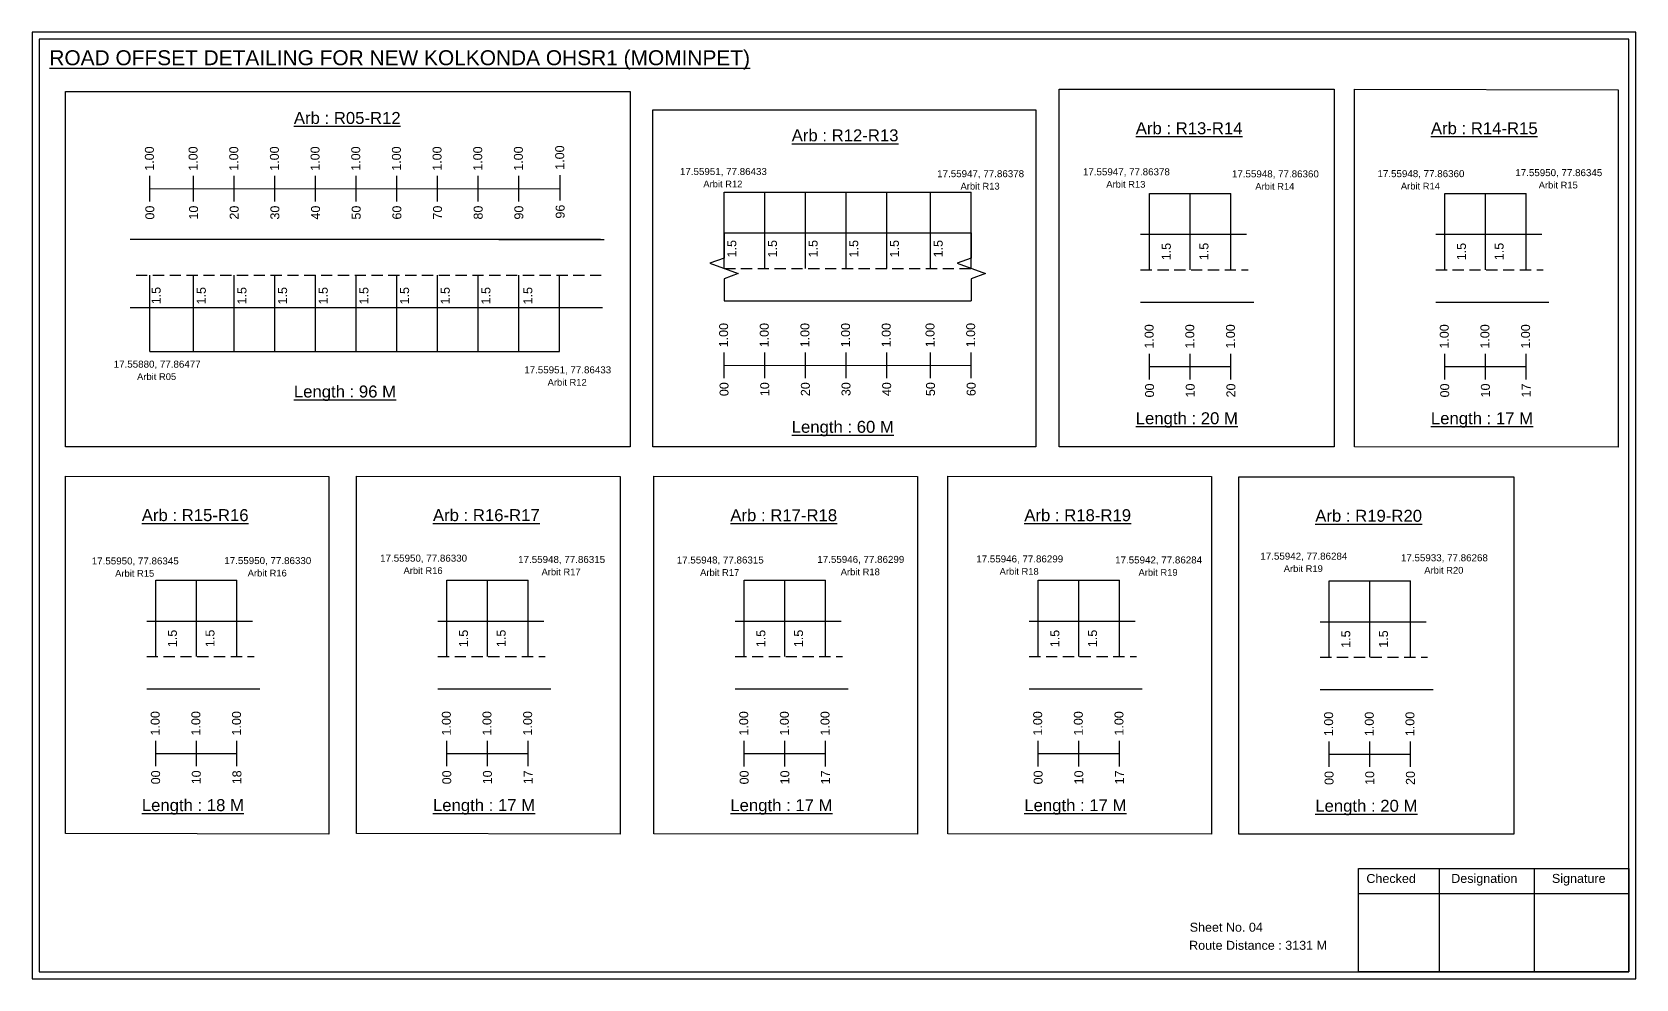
# Model space of a CAD drawing. Header units: inches. Extents: x 936 to 9757, y 449 to 1853.
# Drawn here: x 7227 to 7763, y 1240 to 1557 of the extents above; entities that cross this region are included whole.
import ezdxf

# ---------------------------------------------------------------- set-up
doc = ezdxf.new("R2010")
doc.units = ezdxf.units.IN
doc.header["$MEASUREMENT"] = 0
doc.linetypes.add('DASHED2', pattern=[0.375, 0.25, -0.125])
doc.layers.add('PDF_Geometry', color=7, linetype='Continuous')
doc.layers.add('PDF_Text', color=5, linetype='Continuous')
doc.styles.add('PDF Arial', font='arial.ttf')
doc.styles.get("Standard").update_dxf_attribs({"font": 'arial.ttf'})

msp = doc.modelspace()

# ---------------------------------------------------------------- linework, layer by layer
at = {"color": 217, "true_color": 0x93278f}
for p, q in [((7266.11, 1500.3), (7266.11, 1508.86)), ((7280.74, 1500.3), (7280.74, 1508.86)), ((7294.34, 1500.3), (7294.34, 1508.86)), ((7307.94, 1500.3), (7307.94, 1508.86)), ((7321.54, 1500.3), (7321.54, 1508.86)), ((7335.14, 1500.3), (7335.14, 1508.86)), ((7348.74, 1500.3), (7348.74, 1508.86)), ((7362.34, 1500.3), (7362.34, 1508.86)), ((7375.94, 1500.3), (7375.94, 1508.86)), ((7389.54, 1500.3), (7389.54, 1508.86)), ((7403.37, 1500.63), (7403.37, 1509.19)), ((7266.11, 1504.58), (7403.37, 1504.66)), ((7458.19, 1441.25), (7458.19, 1449.8)), ((7471.79, 1441.25), (7471.79, 1449.8)), ((7485.39, 1441.25), (7485.39, 1449.8)), ((7498.99, 1441.25), (7498.99, 1449.8)), ((7512.59, 1441.25), (7512.59, 1449.8)), ((7527.24, 1441.25), (7527.24, 1449.81)), ((7540.84, 1441.25), (7540.84, 1449.81)), ((7600.52, 1440.81), (7600.52, 1449.37)), ((7614.12, 1440.81), (7614.12, 1449.37)), ((7627.72, 1440.81), (7627.72, 1449.37)), ((7699.24, 1440.81), (7699.24, 1449.37)), ((7712.84, 1440.81), (7712.84, 1449.37)), ((7726.44, 1440.81), (7726.44, 1449.37)), ((7458.19, 1445.52), (7540.84, 1445.53)), ((7600.52, 1445.08), (7627.72, 1445.09)), ((7699.24, 1445.08), (7726.44, 1445.09)), ((7268.05, 1311.41), (7268.05, 1319.96)), ((7281.65, 1311.41), (7281.65, 1319.96)), ((7295.25, 1311.41), (7295.25, 1319.96)), ((7365.44, 1311.41), (7365.44, 1319.96)), ((7379.04, 1311.41), (7379.04, 1319.96)), ((7392.64, 1311.41), (7392.64, 1319.96)), ((7464.92, 1311.38), (7464.92, 1319.94)), ((7478.52, 1311.38), (7478.52, 1319.94)), ((7492.12, 1311.38), (7492.12, 1319.94)), ((7563.25, 1311.38), (7563.25, 1319.94)), ((7576.85, 1311.38), (7576.85, 1319.94)), ((7590.45, 1311.38), (7590.45, 1319.94)), ((7660.57, 1311.19), (7660.57, 1319.75)), ((7674.17, 1311.19), (7674.17, 1319.75)), ((7687.77, 1311.19), (7687.77, 1319.75)), ((7268.05, 1315.68), (7295.25, 1315.68)), ((7365.44, 1315.68), (7392.64, 1315.68)), ((7464.92, 1315.65), (7492.12, 1315.65)), ((7563.25, 1315.65), (7590.45, 1315.65)), ((7660.57, 1315.46), (7687.77, 1315.46))]:
    msp.add_line(p, q, dxfattribs=at)
at = {"color": 5}
for p, q in [((7458.19, 1503.48), (7540.84, 1503.48)), ((7600.52, 1503.05), (7627.72, 1503.05)), ((7699.24, 1503.05), (7726.44, 1503.05)), ((7266.11, 1450.16), (7403.14, 1450.16)), ((7268.05, 1373.64), (7295.25, 1373.64)), ((7365.44, 1373.64), (7392.64, 1373.64)), ((7464.92, 1373.62), (7492.12, 1373.62)), ((7563.25, 1373.62), (7590.45, 1373.62)), ((7660.57, 1373.43), (7687.77, 1373.43))]:
    msp.add_line(p, q, dxfattribs=at)
for p, q in [((7458.19, 1477.95), (7458.19, 1503.48)), ((7471.79, 1477.95), (7471.79, 1503.48)), ((7485.39, 1477.95), (7485.39, 1503.48)), ((7498.99, 1477.95), (7498.99, 1503.48)), ((7512.59, 1477.95), (7512.59, 1503.48)), ((7527.24, 1477.95), (7527.24, 1503.49)), ((7540.84, 1477.95), (7540.84, 1503.49)), ((7600.52, 1477.51), (7600.52, 1503.05)), ((7614.12, 1477.51), (7614.12, 1503.05)), ((7627.72, 1477.51), (7627.72, 1503.05)), ((7699.24, 1477.51), (7699.24, 1503.05)), ((7712.84, 1477.51), (7712.84, 1503.05)), ((7726.44, 1477.51), (7726.44, 1503.05)), ((7416.8, 1487.58), (7259.56, 1487.58)), ((7382.8, 1487.58), (7418.05, 1487.58)), ((7458.19, 1489.83), (7540.84, 1489.83)), ((7597.52, 1489.4), (7632.95, 1489.4)), ((7696.24, 1489.4), (7731.66, 1489.4)), ((7266.11, 1450.16), (7266.11, 1475.7)), ((7280.74, 1450.16), (7280.74, 1475.7)), ((7294.34, 1450.16), (7294.34, 1475.7)), ((7307.94, 1450.16), (7307.94, 1475.7)), ((7321.54, 1450.16), (7321.54, 1475.7)), ((7335.14, 1450.16), (7335.14, 1475.7)), ((7348.74, 1450.16), (7348.74, 1475.7)), ((7362.34, 1450.16), (7362.34, 1475.7)), ((7375.94, 1450.16), (7375.94, 1475.7)), ((7389.54, 1450.16), (7389.54, 1475.7)), ((7403.14, 1450.16), (7403.14, 1475.7)), ((7259.56, 1464.89), (7291.67, 1464.89)), ((7291.67, 1464.89), (7417.49, 1464.89)), ((7458.19, 1467.14), (7540.84, 1467.14)), ((7597.52, 1466.71), (7635.34, 1466.71)), ((7696.24, 1466.71), (7734.06, 1466.71)), ((7268.05, 1348.1), (7268.05, 1373.64)), ((7281.65, 1348.1), (7281.65, 1373.64)), ((7295.25, 1348.1), (7295.25, 1373.64)), ((7365.44, 1348.1), (7365.44, 1373.64)), ((7379.04, 1348.1), (7379.04, 1373.64)), ((7392.64, 1348.1), (7392.64, 1373.64)), ((7464.92, 1348.08), (7464.92, 1373.62)), ((7478.52, 1348.08), (7478.52, 1373.62)), ((7492.12, 1348.08), (7492.12, 1373.62)), ((7563.25, 1348.08), (7563.25, 1373.62)), ((7576.85, 1348.08), (7576.85, 1373.62)), ((7590.45, 1348.08), (7590.45, 1373.62)), ((7660.57, 1347.89), (7660.57, 1373.43)), ((7674.17, 1347.89), (7674.17, 1373.43)), ((7687.77, 1347.89), (7687.77, 1373.43)), ((7265.05, 1359.99), (7300.48, 1359.99)), ((7362.44, 1359.99), (7397.87, 1359.99)), ((7461.91, 1359.97), (7497.34, 1359.97)), ((7560.24, 1359.97), (7595.67, 1359.97)), ((7657.56, 1359.77), (7692.99, 1359.77)), ((7265.05, 1337.3), (7302.87, 1337.3)), ((7362.44, 1337.3), (7400.26, 1337.3)), ((7461.91, 1337.28), (7499.73, 1337.28)), ((7560.24, 1337.28), (7598.07, 1337.28)), ((7657.56, 1337.09), (7695.38, 1337.09))]:
    msp.add_line(p, q)
at = {"linetype": 'DASHED2', "ltscale": 15}
for p, q in [((7261.49, 1475.7), (7417.79, 1475.7)), ((7458.19, 1477.95), (7540.84, 1477.95)), ((7597.52, 1477.51), (7633.43, 1477.51)), ((7696.24, 1477.51), (7732.15, 1477.51)), ((7265.05, 1348.1), (7300.96, 1348.1)), ((7362.44, 1348.1), (7398.36, 1348.1)), ((7461.91, 1348.08), (7497.83, 1348.08)), ((7560.24, 1348.08), (7596.16, 1348.08)), ((7657.56, 1347.89), (7693.48, 1347.89))]:
    msp.add_line(p, q, dxfattribs=at)
for points in [[(7237.84, 1537.11), (7426.76, 1537.11), (7426.76, 1418.28), (7237.84, 1418.28)], [(7570.31, 1537.89), (7662.26, 1537.89), (7662.26, 1418.28), (7570.31, 1418.28)], [(7669.03, 1537.89), (7757.21, 1537.72), (7757.21, 1418.11), (7669.03, 1418.28)], [(7434.32, 1530.96), (7562.42, 1530.96), (7562.42, 1418.28), (7434.32, 1418.28)], [(7237.84, 1408.48), (7326.02, 1408.31), (7326.02, 1288.7), (7237.84, 1288.88)], [(7335.23, 1408.48), (7423.41, 1408.31), (7423.41, 1288.7), (7335.23, 1288.88)], [(7434.7, 1408.46), (7522.88, 1408.29), (7522.88, 1288.68), (7434.7, 1288.85)], [(7533.04, 1408.46), (7621.22, 1408.29), (7621.22, 1288.68), (7533.04, 1288.85)], [(7630.35, 1408.27), (7722.3, 1408.27), (7722.3, 1288.66), (7630.35, 1288.66)]]:
    msp.add_lwpolyline(points, close=True)
at = {"linetype": 'Continuous'}
for points in [[(7458.19, 1489.83), (7458.19, 1481.4), (7453.44, 1479.67), (7462.93, 1476.22), (7458.19, 1474.49), (7458.19, 1467.14)], [(7540.84, 1489.83), (7540.84, 1481.4), (7536.1, 1479.67), (7545.58, 1476.22), (7540.84, 1474.49), (7540.84, 1467.14)]]:
    msp.add_lwpolyline(points, dxfattribs=at)
at = {"layer": 'PDF_Geometry'}
for points in [[(7226.71, 1557), (7226.71, 1240.29), (7763.18, 1240.29), (7763.18, 1557)], [(7229.03, 1554.67), (7229.03, 1242.7), (7760.76, 1242.7), (7760.76, 1554.67)]]:
    msp.add_lwpolyline(points, close=True, dxfattribs=at)
at = {"layer": 'PDF_Geometry', "color": 242, "true_color": 0xcc1f26}
msp.add_lwpolyline([(7760.76, 1242.61), (7670.42, 1242.61), (7670.42, 1277.22), (7760.76, 1277.22)], close=True, dxfattribs=at)
for points in [[(7697.4, 1277.22), (7697.4, 1242.61)], [(7729.13, 1277.22), (7729.13, 1242.61)], [(7670.42, 1268.85), (7760.76, 1268.85)]]:
    msp.add_lwpolyline(points, dxfattribs=at)

# ---------------------------------------------------------------- texts
at = {"color": 242, "true_color": 0xcd2027}
for s, height, p in [('%%UROAD OFFSET DETAILING FOR NEW KOLKONDA OHSR1 (MOMINPET)', 5, (7232.48, 1545.92)), ('%%UArb : R05-R12', 4, (7314.28, 1526.27)), ('%%UArb : R12-R13', 4, (7480.8, 1520.46)), ('%%UArb : R13-R14', 4, (7595.88, 1522.83)), ('%%UArb : R14-R15', 4, (7694.6, 1522.83)), ('%%ULength : 96 M', 4, (7314.28, 1434.77)), ('%%ULength : 60 M', 4, (7480.8, 1422.96)), ('%%ULength : 20 M', 4, (7595.88, 1425.83)), ('%%ULength : 17 M', 4, (7694.6, 1425.83)), ('%%UArb : R15-R16', 4, (7263.41, 1393.42)), ('%%UArb : R16-R17', 4, (7360.8, 1393.42)), ('%%UArb : R17-R18', 4, (7460.27, 1393.4)), ('%%UArb : R18-R19', 4, (7558.6, 1393.4)), ('%%UArb : R19-R20', 4, (7655.92, 1393.2)), ('%%ULength : 18 M', 4, (7263.41, 1296.42)), ('%%ULength : 17 M', 4, (7360.8, 1296.42)), ('%%ULength : 17 M', 4, (7460.27, 1296.4)), ('%%ULength : 17 M', 4, (7558.6, 1296.4)), ('%%ULength : 20 M', 4, (7655.92, 1296.2))]:
    msp.add_text(s, height=height, dxfattribs=at).set_placement(p)
at = {"color": 217, "true_color": 0x93278f}
for s, p in [('1.00', (7267.44, 1510.6)), ('1.00', (7282.07, 1510.6)), ('1.00', (7295.67, 1510.6)), ('1.00', (7309.27, 1510.6)), ('1.00', (7322.87, 1510.6)), ('1.00', (7336.47, 1510.6)), ('1.00', (7350.07, 1510.6)), ('1.00', (7363.67, 1510.6)), ('1.00', (7377.27, 1510.6)), ('1.00', (7390.87, 1510.6)), ('1.00', (7404.69, 1510.93)), ('00', (7267.59, 1494.28)), ('10', (7282.22, 1494.28)), ('20', (7295.82, 1494.28)), ('30', (7309.42, 1494.28)), ('40', (7323.02, 1494.28)), ('50', (7336.62, 1494.28)), ('60', (7350.22, 1494.28)), ('70', (7363.82, 1494.28)), ('80', (7377.42, 1494.28)), ('90', (7391.02, 1494.28)), ('96', (7404.84, 1494.61)), ('1.00', (7459.51, 1451.54)), ('1.00', (7473.11, 1451.54)), ('1.00', (7486.71, 1451.54)), ('1.00', (7500.31, 1451.54)), ('1.00', (7513.91, 1451.54)), ('1.00', (7528.56, 1451.55)), ('1.00', (7542.16, 1451.55)), ('1.00', (7601.85, 1451.11)), ('1.00', (7615.45, 1451.11)), ('1.00', (7629.05, 1451.11)), ('1.00', (7700.57, 1451.11)), ('1.00', (7714.17, 1451.11)), ('1.00', (7727.77, 1451.11)), ('00', (7459.66, 1435.22)), ('10', (7473.26, 1435.22)), ('20', (7486.86, 1435.22)), ('30', (7500.46, 1435.22)), ('40', (7514.06, 1435.22)), ('50', (7528.72, 1435.23)), ('60', (7542.32, 1435.23)), ('00', (7602, 1434.79)), ('10', (7615.6, 1434.79)), ('20', (7629.2, 1434.79)), ('00', (7700.72, 1434.79)), ('10', (7714.32, 1434.79)), ('17', (7727.92, 1434.79)), ('1.00', (7269.38, 1321.7)), ('1.00', (7282.98, 1321.7)), ('1.00', (7296.58, 1321.7)), ('1.00', (7366.77, 1321.7)), ('1.00', (7380.37, 1321.7)), ('1.00', (7393.97, 1321.7)), ('1.00', (7466.24, 1321.68)), ('1.00', (7479.84, 1321.68)), ('1.00', (7493.44, 1321.68)), ('1.00', (7564.57, 1321.68)), ('1.00', (7578.17, 1321.68)), ('1.00', (7591.77, 1321.68)), ('1.00', (7661.89, 1321.49)), ('1.00', (7675.49, 1321.49)), ('1.00', (7689.09, 1321.49)), ('00', (7269.53, 1305.38)), ('10', (7283.13, 1305.38)), ('18', (7296.73, 1305.38)), ('00', (7366.92, 1305.38)), ('10', (7380.52, 1305.38)), ('17', (7394.12, 1305.38)), ('00', (7466.39, 1305.36)), ('10', (7479.99, 1305.36)), ('17', (7493.59, 1305.36)), ('00', (7564.72, 1305.36)), ('10', (7578.32, 1305.36)), ('17', (7591.92, 1305.36)), ('00', (7662.04, 1305.17)), ('10', (7675.64, 1305.17)), ('20', (7689.24, 1305.17))]:
    msp.add_text(s, height=3, rotation=90, dxfattribs=at).set_placement(p)
at = {"color": 5}
for s, height, p in [('17.55951, 77.86433', 2.34, (7443.41, 1509.19)), ('17.55947, 77.86378', 2.34, (7529.45, 1508.46)), ('17.55947, 77.86378', 2.34, (7578.2, 1509.09)), ('17.55948, 77.86360', 2.34, (7628.04, 1508.39)), ('17.55948, 77.86360', 2.34, (7676.73, 1508.47)), ('17.55950, 77.86345', 2.34, (7722.84, 1508.81)), ('Arbit R12', 2.246, (7451.23, 1505.06)), ('Arbit R13', 2.246, (7537.27, 1504.33)), ('Arbit R13', 2.246, (7586.02, 1504.96)), ('Arbit R14', 2.246, (7635.86, 1504.26)), ('Arbit R14', 2.246, (7684.55, 1504.35)), ('Arbit R15', 2.246, (7730.66, 1504.69)), ('17.55880, 77.86477', 2.34, (7254.01, 1444.75)), ('17.55951, 77.86433', 2.34, (7391.33, 1442.85)), ('Arbit R05', 2.246, (7261.83, 1440.62)), ('Arbit R12', 2.246, (7399.15, 1438.72)), ('17.55950, 77.86345', 2.34, (7246.67, 1378.93)), ('17.55950, 77.86330', 2.34, (7291.01, 1379.04)), ('17.55950, 77.86330', 2.34, (7343.13, 1379.86)), ('17.55948, 77.86315', 2.34, (7389.3, 1379.43)), ('17.55948, 77.86315', 2.34, (7442.35, 1379.24)), ('17.55946, 77.86299', 2.34, (7489.37, 1379.45)), ('17.55946, 77.86299', 2.34, (7542.52, 1379.6)), ('17.55942, 77.86284', 2.34, (7588.98, 1379.26)), ('17.55942, 77.86284', 2.34, (7637.56, 1380.52)), ('Arbit R19', 2.246, (7645.38, 1376.4)), ('17.55933, 77.86268', 2.34, (7684.57, 1379.99)), ('Arbit R15', 2.246, (7254.49, 1374.81)), ('Arbit R16', 2.246, (7298.83, 1374.91)), ('Arbit R16', 2.246, (7350.95, 1375.74)), ('Arbit R17', 2.246, (7397.12, 1375.31)), ('Arbit R17', 2.246, (7450.17, 1375.11)), ('Arbit R18', 2.246, (7497.19, 1375.32)), ('Arbit R18', 2.246, (7550.34, 1375.47)), ('Arbit R19', 2.246, (7596.8, 1375.14)), ('Arbit R20', 2.246, (7692.39, 1375.86))]:
    msp.add_text(s, height=height, dxfattribs=at).set_placement(p)
for p in [(7462.25, 1481.62), (7475.85, 1481.62), (7489.45, 1481.62), (7503.05, 1481.62), (7516.65, 1481.62), (7531.31, 1481.63), (7607.6, 1480.66), (7620.19, 1480.69), (7706.32, 1480.66), (7718.91, 1480.69), (7269.71, 1465.94), (7284.81, 1465.89), (7298.41, 1465.89), (7312.01, 1465.89), (7325.61, 1465.89), (7339.21, 1465.89), (7352.81, 1465.89), (7366.41, 1465.89), (7380.01, 1465.89), (7394.04, 1465.89), (7275.13, 1351.25), (7287.72, 1351.28), (7372.52, 1351.25), (7385.11, 1351.28), (7471.99, 1351.23), (7484.58, 1351.26), (7570.32, 1351.23), (7582.92, 1351.26), (7667.64, 1351.03), (7680.23, 1351.06)]:
    msp.add_text('1.5', height=3, rotation=90).set_placement(p)
for s, p in [('Sheet No. 04', (7613.92, 1256.08)), ('Route Distance : 3131 M', (7613.73, 1250.03))]:
    msp.add_text(s, height=3).set_placement(p)
at = {"layer": 'PDF_Text', "color": 7, "attachment_point": 7, "style": 'PDF Arial'}
for s, insert, char_height in [('Checked', (7673.02, 1272.33), 3.001), ('Designation', (7701.4, 1271.5), 3.0006), ('Signature', (7735.08, 1271.5), 3.001)]:
    msp.add_mtext(s, dxfattribs=dict(at, insert=insert, char_height=char_height))

doc.saveas('drawing.dxf')
